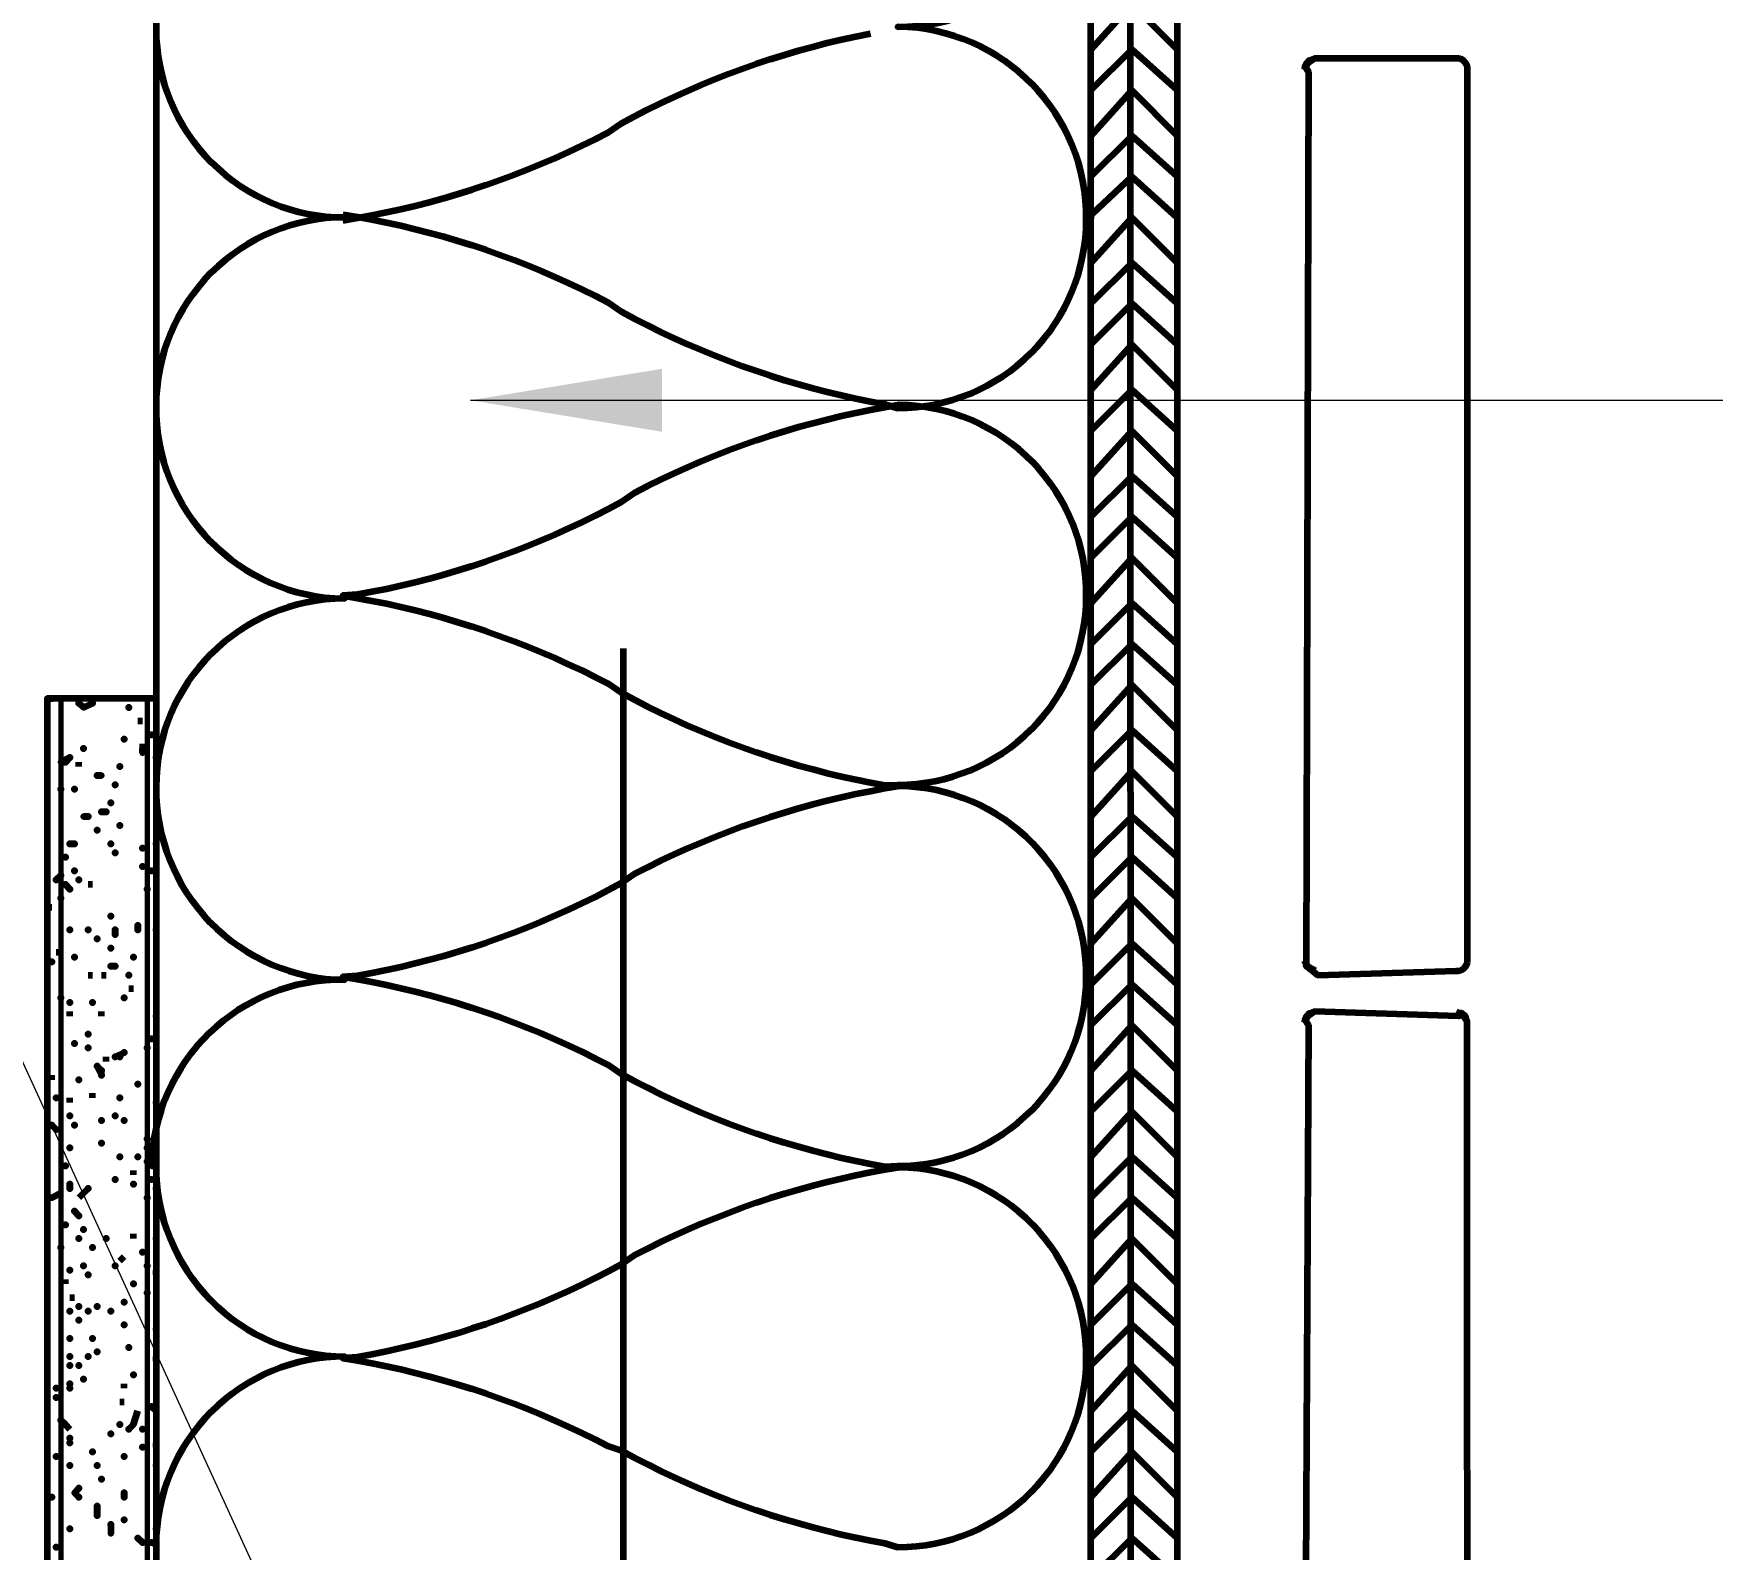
# Model space of a CAD drawing. Extents: x 3 to 185, y 0 to 385.
# Drawn here: x 84.67 to 94.53, y 204.65 to 213.56 of the extents above; entities that cross this region are included whole.
import ezdxf

# ---------------------------------------------------------------- set-up
doc = ezdxf.new("R2010")
doc.units = 0
doc.header["$MEASUREMENT"] = 0
for name, color, linetype, lineweight in [('Dt-Dim', 3, 'Continuous', 20), ('Dt-Iden', 3, 'Continuous', 20), ('Dt-Line 1', 9, 'Continuous', 0), ('Dt-Line 2', 6, 'Continuous', 9), ('Dt-Line 3', 7, 'Continuous', 15), ('Dt-Text', 121, 'Continuous', 20)]:
    doc.layers.add(name, color=color, linetype=linetype, lineweight=lineweight)
doc.styles.get("Standard").update_dxf_attribs({"font": 'Arial.ttf'})
doc.dimstyles.new('1 Inch', dxfattribs={"dimtxt": 1.09375, "dimasz": 1.125, "dimexe": 1.125, "dimexo": 0.5625, "dimgap": 0.84375, "dimtad": 1, "dimdec": 4, "dimzin": 3, "dimdsep": 46, "dimlunit": 4, "dimtxsty": 'Standard', "dimblk": 'ARCHTICK', "dimcen": 0.5625, "dimdle": 1.125, "dimclrd": 253, "dimclre": 253, "dimclrt": 256, "dimadec": 0, "dimazin": 0, "dimtfac": 0.6, "dimtdec": 4, "dimtix": 1, "dimtmove": 2, "dimatfit": 0, "dimfxl": 1, "dimfrac": 1, "dimtolj": 1, "dimtzin": 0, "dimlwd": 9, "dimlwe": 9, "dimarcsym": 0})

# ---------------------------------------------------------------- blocks, each defined once
blk = doc.blocks.new('_ArchTick')
at = {"color": 0, "linetype": 'ByBlock', "const_width": 0.15}
blk.add_lwpolyline([(-0.5, -0.5), (0.5, 0.5)], dxfattribs=at)
blk = doc.blocks.new('*D3')
at = {"layer": 'Defpoints', "color": 0, "transparency": 16777216}
for p in [(79.575, 209.6533), (84.7483, 209.6533), (81.8589, 203.1467)]:
    blk.add_point(p, dxfattribs=at)
at = {"layer": 'Dt-Dim', "color": 253, "lineweight": 9, "transparency": 16777216}
for p, q in [((79.575, 202.0217), (79.575, 210.7783)), ((84.1858, 209.6533), (78.45, 209.6533)), ((81.2964, 203.1467), (78.45, 203.1467))]:
    blk.add_line(p, q, dxfattribs=at)
at = {"layer": 'Dt-Dim', "color": 253, "lineweight": 9, "transparency": 16777216, "xscale": 1.125, "yscale": 1.125, "zscale": 1.125}
for p, rotation in [((79.575, 209.6533), 90), ((79.575, 203.1467), 270)]:
    blk.add_blockref('_ArchTick', p, dxfattribs=dict(at, rotation=rotation))
at = {"layer": 'Dt-Dim', "transparency": 16777216, "insert": (78.1728, 206.4), "char_height": 1.09375, "attachment_point": 5, "rotation": 90}
blk.add_mtext('\\A1;6"', dxfattribs=at)

msp = doc.modelspace()

# ---------------------------------------------------------------- linework, layer by layer
at = {"layer": 'Dt-Iden', "linetype": 'Continuous', "lineweight": 211}
msp.add_line((88.135, 189.94667), (88.135, 209.94667), dxfattribs=at)
at = {"layer": 'Dt-Line 1', "linetype": 'Continuous', "lineweight": 158}
for p, q in [((85.30833, 209.52), (85.28167, 209.52)), ((84.935, 209.25333), (84.935, 209.28)), ((85.015, 208.56001), (84.98833, 208.56001)), ((84.74833, 208.42667), (84.775, 208.42667)), ((84.82833, 208.16), (84.80167, 208.16)), ((84.98833, 208.02667), (85.015, 208.02667)), ((85.06833, 208.02667), (85.095, 208.02667)), ((85.255, 207.94667), (85.22833, 207.94667)), ((84.88167, 207.78667), (84.88167, 207.81333)), ((85.06833, 207.78667), (85.06833, 207.81333)), ((85.095, 207.52), (85.095, 207.54668)), ((84.775, 207.41333), (84.775, 207.44)), ((84.88167, 207.28), (84.88167, 207.30667)), ((85.015, 207.30667), (85.015, 207.33333)), ((85.255, 206.85333), (85.255, 206.88001)), ((85.255, 206.48), (85.255, 206.50667)), ((85.20167, 206.34667), (85.175, 206.37333)), ((84.855, 206.21334), (84.855, 206.24001)), ((85.38833, 206.26667), (85.38833, 206.29333)), ((84.88167, 206.13333), (84.90833, 206.13333)), ((85.38833, 205.76), (85.38833, 205.78667)), ((85.20167, 205.6), (85.20167, 205.62667)), ((85.175, 205.52), (85.20167, 205.52)), ((85.38833, 205.25333), (85.38833, 205.28))]:
    msp.add_line(p, q, dxfattribs=at)
for points in [[(91.12167, 179.14667), (91.095, 323.14667), (90.855, 323.41336), (91.095, 323.65333)], [(90.88167, 213.46667), (91.12167, 213.73333), (91.38833, 213.46667)], [(86.48578, 212.46226), (86.57164, 212.47662), (86.65719, 212.49245), (86.7424, 212.50974), (86.82725, 212.52848), (86.91173, 212.54866), (86.99582, 212.57029), (87.0795, 212.59335), (87.16276, 212.61784), (87.24556, 212.64376), (87.32791, 212.67109), (87.40977, 212.69982), (87.49114, 212.72997), (87.57198, 212.76151), (87.65229, 212.79444), (87.73205, 212.82875), (87.81123, 212.86445), (87.88982, 212.90151), (87.96781, 212.93995), (88.04516, 212.97974), (88.12146, 213.03245), (88.19817, 213.07359), (88.27553, 213.11338), (88.35351, 213.15182), (88.4321, 213.18888), (88.51128, 213.22458), (88.59104, 213.25889), (88.67135, 213.29182), (88.7522, 213.32336), (88.83356, 213.35351), (88.91542, 213.38224), (88.99777, 213.40957), (89.08058, 213.43549), (89.16383, 213.45998), (89.24751, 213.48304), (89.3316, 213.50467), (89.41608, 213.52485), (89.50094, 213.54359), (89.58614, 213.56088)], [(90.88167, 213.22668), (91.12167, 213.46667), (91.38833, 213.22668)], [(90.88167, 212.96), (91.12167, 213.22668), (91.38833, 212.96)], [(90.88167, 212.72), (91.12167, 212.96), (91.38833, 212.72)], [(90.88167, 212.21334), (91.12167, 212.48), (91.38833, 212.21334)], [(90.88167, 211.97333), (91.12167, 212.21334), (91.38833, 211.97333)], [(90.88167, 211.73333), (91.12167, 211.97333), (91.38833, 211.73333)], [(90.88167, 211.46667), (91.12167, 211.73333), (91.38833, 211.46667)], [(90.88167, 211.22668), (91.12167, 211.46667), (91.38833, 211.22668)], [(90.88167, 210.96), (91.12167, 211.22668), (91.38833, 210.96)], [(90.88167, 210.72), (91.12167, 210.96), (91.38833, 210.72)], [(90.88167, 210.48), (91.12167, 210.72), (91.38833, 210.48)], [(90.88167, 210.21334), (91.12167, 210.48), (91.38833, 210.21334)], [(90.88167, 209.97333), (91.12167, 210.21334), (91.38833, 209.97333)], [(90.88167, 209.73333), (91.12167, 209.97333), (91.38833, 209.73333)], [(90.88167, 209.46667), (91.12167, 209.73333), (91.38833, 209.46667)], [(84.775, 209.65333), (84.775, 209.65333), (84.775, 209.65336)], [(84.82833, 209.65333), (84.82833, 209.65333), (84.82833, 209.65336)], [(84.935, 209.62667), (84.96167, 209.6), (85.015, 209.62667)], [(85.22833, 209.6), (85.22833, 209.6), (85.22833, 209.60002)], [(90.88167, 209.22668), (91.12167, 209.46667), (91.38833, 209.22668)], [(85.30833, 209.38667), (85.30833, 209.33333), (85.30833, 209.36)], [(85.36167, 209.44), (85.36167, 209.44), (85.36167, 209.44002)], [(84.96167, 209.36), (84.96167, 209.36), (84.96167, 209.36002)], [(85.38833, 209.30667), (85.38833, 209.30667), (85.38833, 209.30669)], [(85.175, 209.25333), (85.175, 209.25333), (85.175, 209.25336)], [(90.88167, 208.96), (91.12167, 209.22668), (91.38833, 208.96)], [(84.82833, 209.12), (84.82833, 209.12), (84.82833, 209.12002)], [(85.14833, 209.14667), (85.14833, 209.14667), (85.14833, 209.14669)], [(85.12167, 209.04), (85.12167, 209.04), (85.12167, 209.04002)], [(85.04167, 208.88001), (85.04167, 208.88001), (85.04167, 208.88004)], [(85.175, 208.90668), (85.175, 208.90668), (85.175, 208.9067)], [(90.88167, 208.72), (91.12167, 208.96), (91.38833, 208.72)], [(85.12167, 208.8), (85.12167, 208.8), (85.12167, 208.80002)], [(85.30833, 208.77333), (85.30833, 208.77333), (85.30833, 208.77336)], [(85.38833, 208.8), (85.38833, 208.8), (85.38833, 208.80002)], [(84.855, 208.72), (84.855, 208.72), (84.855, 208.72002)], [(85.14833, 208.74667), (85.14833, 208.74667), (85.14833, 208.74669)], [(90.88167, 208.48), (91.12167, 208.72), (91.38833, 208.48)], [(84.90833, 208.64), (84.90833, 208.64), (84.90833, 208.64002)], [(84.935, 208.58667), (84.935, 208.58667), (84.935, 208.58669)], [(85.30833, 208.66667), (85.30833, 208.66667), (85.30833, 208.66669)], [(85.36167, 208.64), (85.36167, 208.64), (85.36167, 208.64002)], [(84.82833, 208.48), (84.82833, 208.48), (84.82833, 208.48002)], [(90.88167, 208.21334), (91.12167, 208.48), (91.38833, 208.21334)], [(84.88167, 208.29333), (84.88167, 208.29333), (84.88167, 208.29336)], [(84.98833, 208.29333), (84.98833, 208.29333), (84.98833, 208.29336)], [(85.12167, 208.37333), (85.12167, 208.37333), (85.12167, 208.37336)], [(85.38833, 208.29333), (85.38833, 208.29333), (85.38833, 208.29336)], [(85.04167, 208.24001), (85.04167, 208.24001), (85.04167, 208.24004)], [(85.12167, 208.18667), (85.12167, 208.18667), (85.12167, 208.18669)], [(90.88167, 207.97333), (91.12167, 208.21334), (91.38833, 207.97333)], [(84.775, 208.10667), (84.775, 208.10667), (84.775, 208.10669)], [(84.90833, 208.13333), (84.90833, 208.13333), (84.90833, 208.13336)], [(85.255, 208.13333), (85.255, 208.13333), (85.255, 208.13336)], [(85.22833, 208.02667), (85.22833, 208.02667), (85.22833, 208.02669)], [(85.20167, 207.89334), (85.20167, 207.89334), (85.20167, 207.89337)], [(90.88167, 207.73333), (91.12167, 207.97333), (91.38833, 207.73333)], [(84.88167, 207.86668), (84.88167, 207.86668), (84.88167, 207.8667)], [(85.015, 207.86668), (85.015, 207.86668), (85.015, 207.8667)], [(85.38833, 207.78667), (85.38833, 207.78667), (85.38833, 207.78669)], [(90.88167, 207.46667), (91.12167, 207.73333), (91.38833, 207.46667)], [(84.90833, 207.62667), (84.90833, 207.62667), (84.90833, 207.62669)], [(84.98833, 207.68), (84.98833, 207.68), (84.98833, 207.68002)], [(84.98833, 207.6), (84.98833, 207.6), (84.98833, 207.60002)], [(85.335, 207.6), (85.335, 207.6), (85.335, 207.60002)], [(85.36167, 207.65333), (85.36167, 207.65333), (85.36167, 207.65336)], [(85.14833, 207.54668), (85.20167, 207.57334)], [(84.935, 207.41333), (84.935, 207.41333), (84.935, 207.41336)], [(90.88167, 207.22668), (91.12167, 207.46667), (91.38833, 207.22668)], [(84.80167, 207.30667), (84.80167, 207.30667), (84.80167, 207.30669)], [(85.175, 207.30667), (85.175, 207.30667), (85.175, 207.30669)], [(85.28167, 207.38667), (85.28167, 207.38667), (85.28167, 207.38669)], [(84.88167, 207.20001), (84.88167, 207.20001), (84.88167, 207.20004)], [(85.14833, 207.20001), (85.14833, 207.20001), (85.14833, 207.20004)], [(85.38833, 207.28), (85.38833, 207.28), (85.38833, 207.28002)], [(90.88167, 206.96), (91.12167, 207.22668), (91.38833, 206.96)], [(84.90833, 207.14667), (84.90833, 207.14667), (84.90833, 207.14669)], [(85.06833, 207.17333), (85.06833, 207.17333), (85.06833, 207.17336)], [(85.20167, 207.17333), (85.20167, 207.17333), (85.20167, 207.17336)], [(84.88167, 207.01333), (84.88167, 207.01333), (84.88167, 207.01336)], [(85.06833, 207.04), (85.06833, 207.04), (85.06833, 207.04002)], [(85.335, 207.06667), (85.335, 207.06667), (85.335, 207.06669)], [(85.335, 207.01333), (85.335, 207.01333), (85.335, 207.01336)], [(85.38833, 207.09333), (85.38833, 207.09333), (85.38833, 207.09336)], [(84.855, 206.90668), (84.855, 206.90668), (84.855, 206.9067)], [(85.175, 206.96), (85.175, 206.96), (85.175, 206.96002)], [(85.28167, 206.96), (85.28167, 206.96), (85.28167, 206.96002)], [(85.335, 206.93333), (85.335, 206.93333), (85.335, 206.93336)], [(90.88167, 206.72), (91.12167, 206.96), (91.38833, 206.72)], [(85.14833, 206.82667), (85.14833, 206.82667), (85.14833, 206.82669)], [(85.255, 206.8), (85.255, 206.8), (85.255, 206.80002)], [(85.36167, 206.82667), (85.36167, 206.82667), (85.36167, 206.82669)], [(84.82833, 206.74667), (84.775, 206.72), (84.74833, 206.72)], [(84.98833, 206.77333), (84.96167, 206.74667), (84.935, 206.72)], [(85.335, 206.72), (85.335, 206.72), (85.335, 206.72002)], [(85.38833, 206.77333), (85.38833, 206.77333), (85.38833, 206.77336)], [(90.88167, 206.48), (91.12167, 206.72), (91.38833, 206.48)], [(84.855, 206.56001), (84.855, 206.56001), (84.855, 206.56004)], [(84.96167, 206.53334), (84.96167, 206.53334), (84.96167, 206.53337)], [(84.82833, 206.42667), (84.82833, 206.42667), (84.82833, 206.42669)], [(84.935, 206.48), (84.935, 206.48), (84.935, 206.48002)], [(85.015, 206.42667), (85.015, 206.42667), (85.015, 206.42669)], [(85.095, 206.48), (85.095, 206.48), (85.095, 206.48002)], [(85.38833, 206.48), (85.38833, 206.48), (85.38833, 206.48002)], [(90.88167, 206.21334), (91.12167, 206.48), (91.38833, 206.21334)], [(84.96167, 206.32), (84.96167, 206.32), (84.96167, 206.32002)], [(85.14833, 206.32), (85.14833, 206.32), (85.14833, 206.32002)], [(85.30833, 206.4), (85.30833, 206.4), (85.30833, 206.40002)], [(85.335, 206.32), (85.335, 206.32), (85.335, 206.32002)], [(84.88167, 206.29333), (84.88167, 206.29333), (84.88167, 206.29336)], [(84.98833, 206.26667), (84.98833, 206.26667), (84.98833, 206.26669)], [(85.255, 206.21334), (85.255, 206.21334), (85.255, 206.21337)], [(90.88167, 205.97333), (91.12167, 206.21334), (91.38833, 205.97333)], [(85.335, 206.16), (85.335, 206.16), (85.335, 206.16002)], [(84.88167, 206.05333), (84.88167, 206.05333), (84.88167, 206.05336)], [(84.935, 206.08), (84.935, 206.08), (84.935, 206.08002)], [(84.98833, 206.05333), (84.98833, 206.05333), (84.98833, 206.05336)], [(85.04167, 206.08), (85.04167, 206.08), (85.04167, 206.08002)], [(85.12167, 206.05333), (85.12167, 206.05333), (85.12167, 206.05336)], [(85.20167, 206.10667), (85.20167, 206.10667), (85.20167, 206.10669)], [(84.935, 206), (84.935, 206), (84.935, 206.00002)], [(85.20167, 205.97333), (85.20167, 205.97333), (85.20167, 205.97336)], [(85.38833, 205.94667), (85.38833, 205.94667), (85.38833, 205.94669)], [(90.88167, 205.73333), (91.12167, 205.97333), (91.38833, 205.73333)], [(84.88167, 205.89334), (84.88167, 205.89334), (84.88167, 205.89337)], [(85.015, 205.89334), (85.015, 205.89334), (85.015, 205.89337)], [(85.04167, 205.81333), (85.04167, 205.81333), (85.04167, 205.81336)], [(85.22833, 205.84), (85.22833, 205.84), (85.22833, 205.84002)], [(84.88167, 205.78667), (84.88167, 205.78667), (84.88167, 205.78669)], [(84.88167, 205.73333), (84.88167, 205.73333), (84.88167, 205.73336)], [(84.935, 205.73333), (84.935, 205.73333), (84.935, 205.73336)], [(84.98833, 205.78667), (84.98833, 205.78667), (84.98833, 205.78669)], [(90.88167, 205.46667), (91.12167, 205.73333), (91.38833, 205.46667)], [(84.96167, 205.65333), (84.96167, 205.65333), (84.96167, 205.65336)], [(85.255, 205.68), (85.255, 205.68), (85.255, 205.68002)], [(84.80167, 205.6), (84.80167, 205.6), (84.80167, 205.60002)], [(84.80167, 205.54668), (84.80167, 205.54668), (84.80167, 205.5467)], [(85.22833, 205.36), (85.255, 205.38667), (85.28167, 205.46667)], [(90.88167, 205.22668), (91.12167, 205.46667), (91.38833, 205.22668)], [(84.82833, 205.41333), (84.855, 205.38667), (84.88167, 205.36)], [(85.12167, 205.33333), (85.12167, 205.33333), (85.12167, 205.33336)], [(85.175, 205.38667), (85.175, 205.38667), (85.175, 205.38669)], [(85.30833, 205.36), (85.30833, 205.36), (85.30833, 205.36002)], [(85.015, 205.22668), (85.015, 205.22668), (85.015, 205.2267)], [(85.30833, 205.25333), (85.30833, 205.25333), (85.30833, 205.25336)], [(90.88167, 204.96), (91.12167, 205.22668), (91.38833, 204.96)], [(85.04167, 205.14667), (85.04167, 205.14667), (85.04167, 205.14669)], [(85.20167, 205.20001), (85.20167, 205.20001), (85.20167, 205.20004)], [(85.38833, 205.14667), (85.38833, 205.14667), (85.38833, 205.14669)], [(85.06833, 205.06667), (85.06833, 205.06667), (85.06833, 205.06669)], [(84.935, 204.96), (84.90833, 204.98667), (84.935, 205.01333)], [(90.88167, 204.72), (91.12167, 204.96), (91.38833, 204.72)], [(85.20167, 204.82667), (85.20167, 204.82667), (85.20167, 204.82669)], [(85.12167, 204.8), (85.12167, 204.74667), (85.12167, 204.74667)], [(85.38833, 204.77333), (85.38833, 204.77333), (85.38833, 204.77336)], [(90.88167, 204.48), (91.12167, 204.72), (91.38833, 204.48)]]:
    msp.add_lwpolyline(points, dxfattribs=at)
for points in [[(91.38833, 212.48), (91.12167, 212.72), (90.855, 212.46667, 0.414213), (89.74833, 213.6, 0.414211), (90.88167, 214.72), (91.12167, 214.96), (91.38833, 214.72)], [(85.38833, 213.58667, 0.4142155), (86.495, 212.48, 0.4142155), (85.38833, 211.37333, 0.414211), (86.495, 210.24001, 0.414213), (85.38833, 209.13333, 0.4142155), (86.495, 208, 0.4142135), (85.36167, 206.90668), (85.38833, 206.90668, 0.4142174), (86.495, 205.78667, 0.4142155), (85.38833, 204.68), (85.36167, 204.69333)], [(86.48531, 212.49782), (86.57118, 212.48347), (86.65672, 212.46765), (86.74193, 212.45037), (86.82678, 212.43164), (86.91126, 212.41146), (86.99535, 212.38984), (87.07904, 212.36679), (87.16229, 212.3423), (87.2451, 212.31639), (87.32745, 212.28907), (87.40931, 212.26034), (87.49068, 212.2302), (87.57153, 212.19867), (87.65184, 212.16574), (87.7316, 212.13143), (87.81079, 212.09574), (87.88939, 212.05868), (87.96738, 212.02025), (88.04474, 211.98046), (88.12146, 211.92755), (88.19817, 211.8864), (88.27553, 211.84661), (88.35351, 211.80818), (88.4321, 211.77112), (88.51128, 211.73542), (88.59104, 211.70111), (88.67135, 211.66818), (88.7522, 211.63664), (88.83356, 211.6065), (88.91542, 211.57776), (88.99777, 211.55043), (89.08058, 211.52452), (89.16383, 211.50003), (89.24751, 211.47697), (89.3316, 211.45534), (89.41608, 211.43515), (89.50094, 211.41641), (89.58614, 211.39913), (89.67169, 211.3833), (89.74833, 211.36, 0.4142155), (90.855, 212.46667), (90.88167, 212.48)]]:
    msp.add_lwpolyline(points, format="xyb", dxfattribs=at)
for points in [[(90.855, 210.25333, 0.4142155), (89.75755, 211.37775), (89.67169, 211.36339), (89.58614, 211.34756), (89.50094, 211.33027), (89.41608, 211.31153), (89.3316, 211.29135), (89.24751, 211.26972), (89.16383, 211.24665), (89.08058, 211.22216), (88.99777, 211.19625), (88.91542, 211.16892), (88.83356, 211.14018), (88.7522, 211.11003), (88.67135, 211.07849), (88.59104, 211.04556), (88.51128, 211.01125), (88.4321, 210.97555), (88.35351, 210.93848), (88.27553, 210.90005), (88.19817, 210.86026), (88.12187, 210.80756), (88.04516, 210.76642), (87.96781, 210.72663), (87.88982, 210.68819), (87.81123, 210.65113), (87.73205, 210.61543), (87.65229, 210.58112), (87.57198, 210.54819), (87.49114, 210.51665), (87.40977, 210.4865), (87.32791, 210.45776), (87.24556, 210.43043), (87.16276, 210.40452), (87.0795, 210.38003), (86.99582, 210.35697), (86.91173, 210.33534), (86.82725, 210.31515), (86.7424, 210.29641), (86.65719, 210.27912), (86.57164, 210.26329), (86.48531, 210.25781), (86.57118, 210.24346), (86.65672, 210.22764), (86.74193, 210.21036), (86.82678, 210.19163), (86.91126, 210.17145), (86.99535, 210.14983), (87.07904, 210.12677), (87.16229, 210.10229), (87.2451, 210.07638), (87.32745, 210.04906), (87.40931, 210.02033), (87.49068, 209.9902), (87.57153, 209.95867), (87.65184, 209.92574), (87.7316, 209.89144), (87.81079, 209.85575), (87.88939, 209.81869), (87.96738, 209.78027), (88.04474, 209.74049), (88.12146, 209.68756), (88.19817, 209.64642), (88.27553, 209.60662), (88.35351, 209.56819), (88.4321, 209.53112), (88.51128, 209.49543), (88.59104, 209.46111), (88.67135, 209.42818), (88.7522, 209.39664), (88.83356, 209.3665), (88.91542, 209.33776), (88.99777, 209.31043), (89.08058, 209.28452), (89.16383, 209.26003), (89.24751, 209.23696), (89.3316, 209.21533), (89.41608, 209.19515), (89.50094, 209.17641), (89.58614, 209.15912), (89.67169, 209.14329), (89.74833, 209.14667, 0.4142155)], [(90.855, 208.01333, 0.4142155), (89.75755, 209.13773), (89.67169, 209.12337), (89.58614, 209.10754), (89.50094, 209.09026), (89.41608, 209.07152), (89.3316, 209.05133), (89.24751, 209.0297), (89.16383, 209.00664), (89.08058, 208.98215), (88.99777, 208.95623), (88.91542, 208.9289), (88.83356, 208.90017), (88.7522, 208.87002), (88.67135, 208.83848), (88.59104, 208.80555), (88.51128, 208.77124), (88.4321, 208.73554), (88.35351, 208.69847), (88.27553, 208.66004), (88.19817, 208.62025), (88.12187, 208.56756), (88.04516, 208.52642), (87.96781, 208.48662), (87.88982, 208.44819), (87.81123, 208.41112), (87.73205, 208.37543), (87.65229, 208.34111), (87.57198, 208.30818), (87.49114, 208.27664), (87.40977, 208.2465), (87.32791, 208.21776), (87.24556, 208.19043), (87.16276, 208.16452), (87.0795, 208.14003), (86.99582, 208.11696), (86.91173, 208.09533), (86.82725, 208.07515), (86.7424, 208.05641), (86.65719, 208.03912), (86.57164, 208.02329), (86.48531, 208.01781), (86.57118, 208.00346), (86.65672, 207.98764), (86.74193, 207.97036), (86.82678, 207.95163), (86.91126, 207.93145), (86.99535, 207.90983), (87.07904, 207.88677), (87.16229, 207.86229), (87.2451, 207.83638), (87.32745, 207.80906), (87.40931, 207.78033), (87.49068, 207.75019), (87.57153, 207.71866), (87.65184, 207.68574), (87.7316, 207.65143), (87.81079, 207.61574), (87.88939, 207.57869), (87.96738, 207.54026), (88.04474, 207.50047), (88.12146, 207.44756), (88.19817, 207.40642), (88.27553, 207.36663), (88.35351, 207.32819), (88.4321, 207.29113), (88.51128, 207.25543), (88.59104, 207.22112), (88.67135, 207.18819), (88.7522, 207.15665), (88.83356, 207.1265), (88.91542, 207.09776), (88.99777, 207.07043), (89.08058, 207.04452), (89.16383, 207.02003), (89.24751, 206.99696), (89.3316, 206.97534), (89.41608, 206.95515), (89.50094, 206.93641), (89.58614, 206.91912), (89.67169, 206.90329), (89.74833, 206.90668, 0.4142135)], [(90.855, 205.77333, 0.4142174), (89.75755, 206.89773), (89.67169, 206.88337), (89.58614, 206.86754), (89.50094, 206.85026), (89.41608, 206.83152), (89.3316, 206.81133), (89.24751, 206.7897), (89.16383, 206.76664), (89.08058, 206.74215), (88.99777, 206.71623), (88.91542, 206.6889), (88.83356, 206.66017), (88.7522, 206.63002), (88.67135, 206.59848), (88.59104, 206.56555), (88.51128, 206.53124), (88.4321, 206.49554), (88.35351, 206.45847), (88.27553, 206.42004), (88.19817, 206.38025), (88.12187, 206.32758), (88.04516, 206.28643), (87.96781, 206.24663), (87.88982, 206.2082), (87.81123, 206.17113), (87.73205, 206.13543), (87.65229, 206.10112), (87.57198, 206.06818), (87.49114, 206.03664), (87.40977, 206.0065), (87.32791, 205.97776), (87.24556, 205.95043), (87.16276, 205.92452), (87.0795, 205.90003), (86.99582, 205.87696), (86.91173, 205.85533), (86.82725, 205.83515), (86.7424, 205.81641), (86.65719, 205.79912), (86.57164, 205.78329), (86.48531, 205.77781), (86.57118, 205.76346), (86.65672, 205.74764), (86.74193, 205.73036), (86.82678, 205.71163), (86.91126, 205.69145), (86.99535, 205.66983), (87.07904, 205.64677), (87.16229, 205.62229), (87.2451, 205.59638), (87.32745, 205.56906), (87.40931, 205.54033), (87.49068, 205.51019), (87.57153, 205.47866), (87.65184, 205.44574), (87.7316, 205.41143), (87.81079, 205.37574), (87.88939, 205.33869), (87.96738, 205.30026), (88.04474, 205.26047), (88.12146, 205.23423), (88.19817, 205.19308), (88.27553, 205.15329), (88.35351, 205.11486), (88.4321, 205.07779), (88.51128, 205.04209), (88.59104, 205.00778), (88.67135, 204.97485), (88.7522, 204.94331), (88.83356, 204.91316), (88.91542, 204.88443), (88.99777, 204.8571), (89.08058, 204.83118), (89.16383, 204.80669), (89.24751, 204.78363), (89.3316, 204.762), (89.41608, 204.74181), (89.50094, 204.72307), (89.58614, 204.70579), (89.67169, 204.68996), (89.74833, 204.66667, 0.4142155)]]:
    msp.add_lwpolyline(points, format="xyb", close=True, dxfattribs=at)
for points in [[(84.855, 209.28), (84.88167, 209.30667), (84.88167, 209.30669), (84.82833, 209.28)], [(85.04167, 209.20001), (85.04167, 209.20004), (85.06833, 209.20001)], [(85.06833, 208.98667), (85.06833, 208.98669), (85.095, 208.98667)], [(84.98833, 208.96), (84.98833, 208.96002), (84.96167, 208.96)], [(84.90833, 208.8), (84.90833, 208.80002), (84.88167, 208.8)], [(84.80167, 208.58667), (84.80167, 208.58669), (84.82833, 208.61333), (84.82833, 208.61333)], [(84.855, 208.56001), (84.855, 208.56004), (84.88167, 208.53334), (84.88167, 208.53334)], [(85.335, 208.53334), (85.335, 208.53337), (85.335, 208.53334)], [(85.14833, 208.29333), (85.14833, 208.29336), (85.14833, 208.26667)], [(85.28167, 208.32), (85.28167, 208.32002), (85.28167, 208.29333)], [(85.14833, 208.08), (85.14833, 208.08002), (85.12167, 208.08)], [(84.82833, 207.89334), (84.82833, 207.89337), (84.82833, 207.89334)], [(85.06833, 207.46667), (85.04167, 207.49333), (85.04167, 207.49336), (85.06833, 207.44)], [(84.80167, 207.12), (84.80167, 207.12002), (84.775, 207.14667), (84.775, 207.14667)], [(84.88167, 206.77333), (84.88167, 206.80002), (84.88167, 206.77333)], [(84.935, 206.61333), (84.935, 206.61336), (84.90833, 206.64), (84.90833, 206.64)], [(85.38833, 205.46667), (85.38833, 205.46669), (85.36167, 205.49333), (85.36167, 205.49333)], [(85.20167, 204.98667), (85.20167, 204.98669), (85.20167, 204.96)], [(85.04167, 204.88001), (85.04167, 204.9067), (85.04167, 204.85333), (85.04167, 204.85333)], [(85.30833, 204.69333), (85.30833, 204.69336), (85.28167, 204.72), (85.28167, 204.72)]]:
    msp.add_lwpolyline(points, close=True, dxfattribs=at)
for p in [(90.88167, 213.46667), (90.88167, 213.22668), (90.88167, 212.96), (90.88167, 212.72), (90.88167, 212.48), (90.88167, 212.21334), (90.88167, 211.97333), (90.88167, 211.73333), (90.88167, 211.46667), (90.88167, 211.22668), (90.88167, 210.96), (90.88167, 210.72), (90.88167, 210.48), (90.88167, 210.21334), (90.88167, 209.97333), (90.88167, 209.73333), (84.775, 209.65333), (84.82833, 209.65333), (84.935, 209.62667), (85.015, 209.62667), (85.22833, 209.6), (90.88167, 209.46667), (85.20167, 209.41333), (85.36167, 209.44), (84.855, 209.28), (84.88167, 209.30667), (84.96167, 209.36), (85.38833, 209.30667), (85.04167, 209.20001), (85.175, 209.25333), (90.88167, 209.22668), (84.82833, 209.12), (84.90833, 209.12), (85.14833, 209.14667), (85.06833, 208.98667), (85.095, 208.98667), (85.12167, 209.04), (84.98833, 208.96), (85.04167, 208.88001), (85.175, 208.90668), (90.88167, 208.96), (84.88167, 208.8), (84.90833, 208.8), (85.12167, 208.8), (85.30833, 208.77333), (85.38833, 208.8), (84.855, 208.72), (85.14833, 208.74667), (90.88167, 208.72), (84.80167, 208.58667), (84.82833, 208.61333), (84.90833, 208.64), (84.935, 208.58667), (85.30833, 208.66667), (85.36167, 208.64), (84.82833, 208.48), (84.855, 208.56001), (84.88167, 208.53334), (85.335, 208.53334), (90.88167, 208.48), (84.88167, 208.29333), (84.98833, 208.29333), (85.12167, 208.37333), (85.14833, 208.29333), (85.28167, 208.32), (85.28167, 208.29333), (85.38833, 208.29333), (85.04167, 208.24001), (85.12167, 208.18667), (85.14833, 208.26667), (90.88167, 208.21334), (84.775, 208.10667), (84.90833, 208.13333), (85.255, 208.13333), (85.12167, 208.08), (85.14833, 208.08), (85.22833, 208.02667), (84.82833, 207.89334), (85.20167, 207.89334), (90.88167, 207.97333), (84.88167, 207.86668), (85.015, 207.86668), (85.38833, 207.78667), (90.88167, 207.73333), (84.90833, 207.62667), (84.98833, 207.68), (84.98833, 207.6), (85.335, 207.6), (85.36167, 207.65333), (85.04167, 207.49333), (85.14833, 207.54668), (85.175, 207.54668), (85.20167, 207.57334), (84.935, 207.41333), (85.06833, 207.46667), (85.06833, 207.44), (90.88167, 207.46667), (84.80167, 207.30667), (85.175, 207.30667), (85.28167, 207.38667), (84.88167, 207.20001), (85.14833, 207.20001), (85.38833, 207.28), (90.88167, 207.22668), (84.775, 207.14667), (84.80167, 207.12), (84.90833, 207.14667), (85.06833, 207.17333), (85.20167, 207.17333), (84.88167, 207.01333), (85.06833, 207.04), (85.335, 207.06667), (85.335, 207.01333), (85.38833, 207.09333), (84.855, 206.90668), (85.175, 206.96), (85.28167, 206.96), (85.335, 206.93333), (90.88167, 206.96), (84.88167, 206.8), (85.14833, 206.82667), (85.255, 206.8), (85.36167, 206.82667), (84.88167, 206.77333), (84.98833, 206.77333), (85.335, 206.72), (85.38833, 206.77333), (90.88167, 206.72), (84.90833, 206.64), (84.935, 206.61333), (84.855, 206.56001), (84.96167, 206.53334), (84.82833, 206.42667), (84.935, 206.48), (85.015, 206.42667), (85.095, 206.48), (85.38833, 206.48), (90.88167, 206.48), (84.96167, 206.32), (85.14833, 206.32), (85.30833, 206.4), (85.335, 206.32), (84.88167, 206.29333), (84.98833, 206.26667), (85.255, 206.21334), (90.88167, 206.21334), (85.335, 206.16), (84.88167, 206.05333), (84.935, 206.08), (84.98833, 206.05333), (85.04167, 206.08), (85.12167, 206.05333), (85.20167, 206.10667), (84.935, 206), (85.20167, 205.97333), (85.38833, 205.94667), (90.88167, 205.97333), (84.88167, 205.89334), (85.015, 205.89334), (85.04167, 205.81333), (85.22833, 205.84), (84.88167, 205.78667), (84.88167, 205.73333), (84.935, 205.73333), (84.98833, 205.78667), (90.88167, 205.73333), (84.88167, 205.62667), (84.96167, 205.65333), (85.255, 205.68), (84.80167, 205.6), (84.80167, 205.54668), (84.88167, 205.6), (85.36167, 205.49333), (85.38833, 205.46667), (90.88167, 205.46667), (84.82833, 205.41333), (85.12167, 205.33333), (85.175, 205.38667), (85.22833, 205.36), (85.30833, 205.36), (84.88167, 205.30667), (84.88167, 205.28), (85.015, 205.22668), (85.30833, 205.25333), (90.88167, 205.22668), (85.04167, 205.14667), (85.20167, 205.20001), (85.38833, 205.14667), (85.06833, 205.06667), (84.935, 205.01333), (84.935, 204.96), (85.20167, 204.98667), (85.20167, 204.96), (90.88167, 204.96), (85.04167, 204.90668), (85.04167, 204.88001), (85.04167, 204.85333), (85.20167, 204.82667), (85.12167, 204.8), (85.38833, 204.77333), (85.28167, 204.72), (85.30833, 204.69333), (85.36167, 204.69333), (90.88167, 204.72)]:
    msp.add_point(p, dxfattribs=at)
at = {"layer": 'Dt-Line 2', "linetype": 'Continuous', "lineweight": 211}
for points in [[(84.80167, 205.20001), (84.80167, 205.20001), (84.80167, 205.20004)], [(84.88167, 205.14667), (84.88167, 205.14667), (84.88167, 205.14669)], [(84.775, 204.96), (84.775, 204.96), (84.775, 204.96002)], [(84.88167, 204.77333), (84.88167, 204.77333), (84.88167, 204.77336)], [(84.80167, 204.66667), (84.80167, 204.66667), (84.80167, 204.66669)]]:
    msp.add_lwpolyline(points, dxfattribs=at)
for p in [(84.80167, 205.20001), (84.88167, 205.14667), (84.775, 204.96), (84.88167, 204.77333), (84.80167, 204.66667)]:
    msp.add_point(p, dxfattribs=at)
at = {"layer": 'Dt-Line 3', "linetype": 'Continuous', "lineweight": 140}
msp.add_line((85.38833, 254.66667), (85.38833, 179.81333), dxfattribs=at)
at = {"layer": 'Dt-Line 3', "linetype": 'Continuous', "lineweight": 70}
for p, q in [((84.82833, 209.65333), (84.82833, 179.14667)), ((85.335, 209.65333), (85.335, 179.14667))]:
    msp.add_line(p, q, dxfattribs=at)
at = {"layer": 'Dt-Line 3', "linetype": 'Continuous', "lineweight": 211}
for points in [[(91.38833, 323.14667), (91.38833, 179.14667), (90.88167, 179.14667), (90.88167, 323.14667)], [(85.38833, 209.65333), (84.74833, 209.65333), (84.74833, 178.53334), (86.88167, 178.53334)]]:
    msp.add_lwpolyline(points, dxfattribs=at)
at = {"layer": 'Dt-Line 3', "linetype": 'Continuous', "lineweight": 158}
for points in [[(92.135, 213.34667), (92.16655, 213.40334), (92.14244, 213.3773), (92.1962, 213.41311)], [(92.20167, 208.05333), (92.14499, 208.08488), (92.17103, 208.06077), (92.13522, 208.11453)], [(92.135, 207.74667), (92.16655, 207.80334), (92.14244, 207.7773), (92.1962, 207.81311)], [(93.02833, 207.81333), (93.08501, 207.78178), (93.05897, 207.80589), (93.09478, 207.75213)]]:
    msp.add_lwpolyline(points, dxfattribs=at)
for points in [[(93.095, 208.10667), (93.09483, 213.34667, 0.4142581), (93.04167, 213.41333), (92.1962, 213.41311), (92.16229, 213.40047), (92.1384, 213.36774), (92.16167, 213.33333), (92.14786, 208.08062), (92.18059, 208.05673), (92.215, 208.02667), (93.02833, 208.05326, 0.4142582)], [(93.095, 202.48), (93.09413, 207.75748), (93.07548, 207.79381), (93.04167, 207.78667), (92.1962, 207.81311), (92.16229, 207.80047), (92.1384, 207.76774), (92.16167, 207.73333), (92.13524, 202.49333, 0.4141833), (92.215, 202.4), (93.02833, 202.42692, 0.4141842)]]:
    msp.add_lwpolyline(points, format="xyb", close=True, dxfattribs=at)

# ---------------------------------------------------------------- dimensions: what is measured, and where the dimension line sits
at = {"layer": 'Dt-Dim'}
dim = msp.add_linear_dim(base=(79.575, 209.65333), p1=(81.85887, 203.14667), p2=(84.74833, 209.65333), angle=90, text='6"', dimstyle='1 Inch', dxfattribs=at)
dim.commit()
dim.dimension.update_dxf_attribs({"geometry": '*D3', "text_midpoint": (78.17281, 206.4)})

# ---------------------------------------------------------------- leaders
at = {"layer": 'Dt-Text', "annotation_type": 0, "has_hookline": 1}
for points, hookline_direction, text_width in [([(91.38833, 192.72), (75.78868, 226.74448), (48.10631, 226.74448)], 1, 22.99412), ([(87.23613, 211.40535), (107.07497, 211.40535)], 0, 17.39853)]:
    msp.add_leader(points, dimstyle='1 Inch', override={"dimgap": 0.84375, "dimtad": 0}, dxfattribs=dict(at, hookline_direction=hookline_direction, text_width=text_width))

doc.saveas('drawing.dxf')
